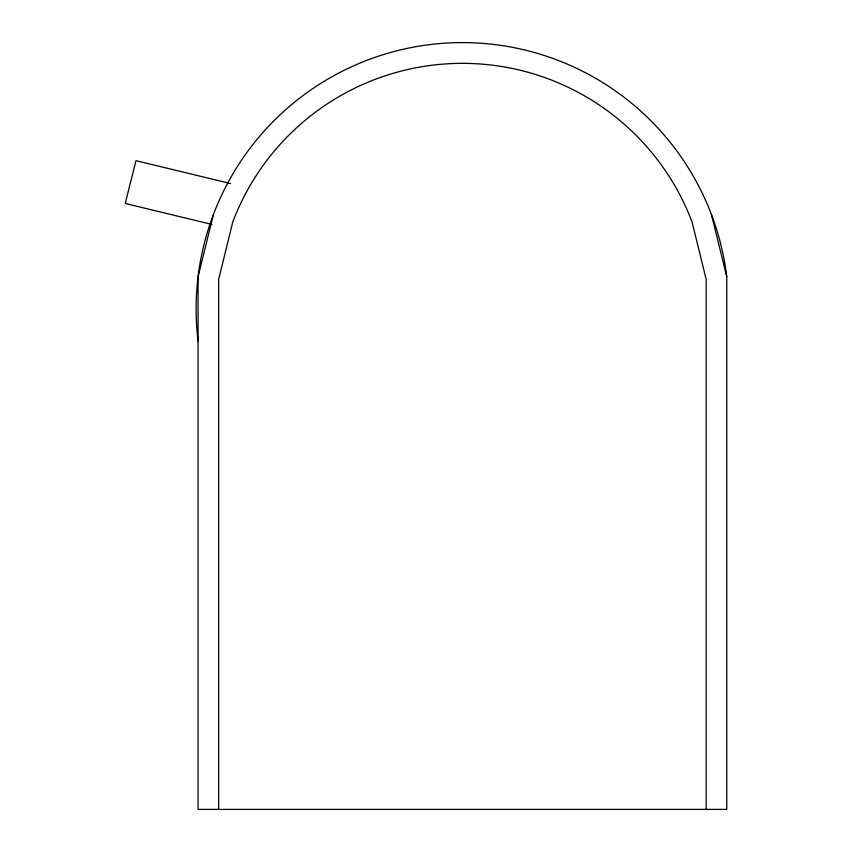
<?xml version="1.0" encoding="UTF-8"?>
<svg xmlns="http://www.w3.org/2000/svg" width="852" height="852" viewBox="0 0 852 852"><rect width="100%" height="100%" fill="white"/><g stroke="black" fill="none" stroke-linecap="round" stroke-linejoin="round"><path stroke-width="1.28" d="M213.415 214.47L198.058 276.804L198.058 809.4L726.777 809.4L726.777 276.804L711.409 214.47M230.53 183.553L135.979 160.687L125.223 203.479L211.978 224.449M706.17 809.4L706.17 279.307L692.005 221.829A245.546 245.546 0 0 0 232.82 221.829L218.655 279.307L218.655 809.4M198.058 341.002A266.303 266.303 0 0 1 430.313 44.538A266.303 266.303 0 0 1 726.777 276.804"/></g></svg>
